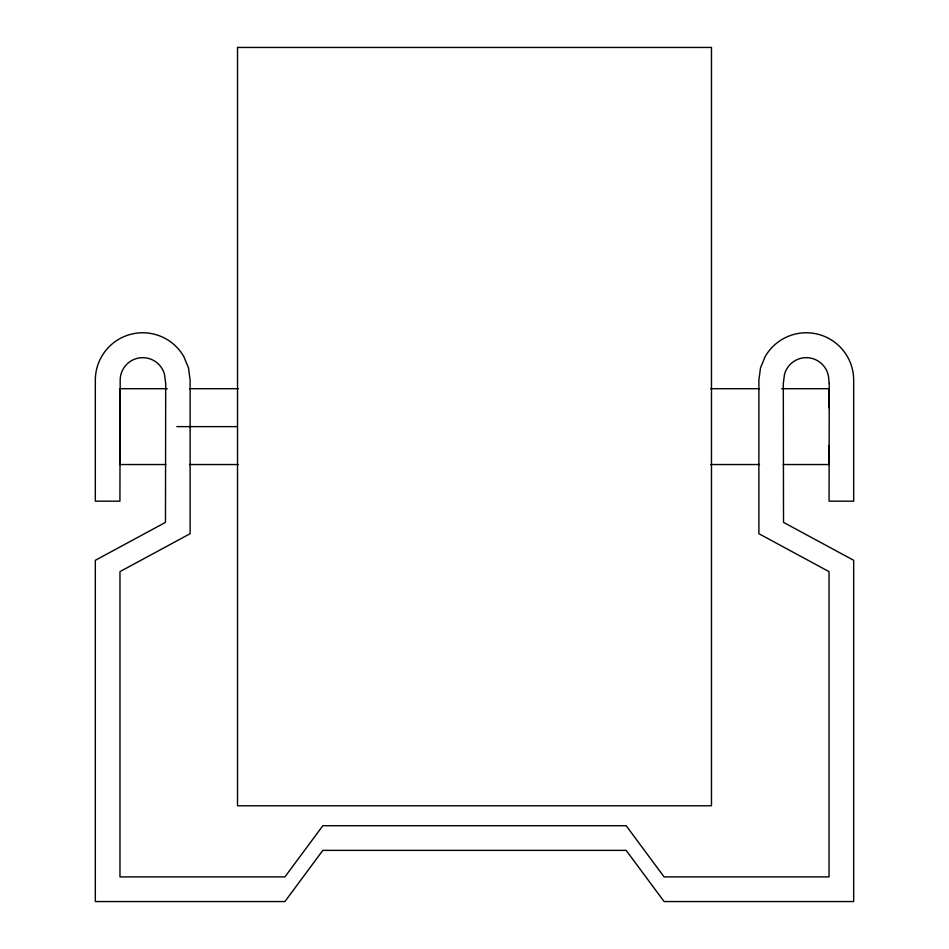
<?xml version="1.0" encoding="UTF-8"?>
<svg xmlns="http://www.w3.org/2000/svg" width="949" height="949" viewBox="0 0 949 949"><rect width="100%" height="100%" fill="white"/><g stroke="black" fill="none" stroke-linecap="round" stroke-linejoin="round"><path stroke-width="1.42" d="M167.261 388.699L119.882 388.699L119.882 464.536L165.778 464.536M189.468 388.699L238.329 388.699M710.647 388.699L759.508 388.699M781.727 388.699L829.106 388.699L829.106 407.655M176.858 426.623L237.309 426.623M189.468 464.536L238.329 464.536M710.647 464.536L759.508 464.536M783.198 464.536L829.106 464.536L829.106 445.579M237.523 47.45L237.523 805.784L711.477 805.784L711.477 47.45L237.523 47.45M829.236 383.408L829.082 501.179L853.673 501.179L853.673 380.193A47.391 47.391 0 0 0 765.226 356.492L760.493 367.927L758.88 380.193L758.88 533.706L829.023 571.618L829.023 876.9L664.086 876.9L626.162 825.713L322.838 825.713L284.914 876.9L119.977 876.9L119.977 571.618L190.12 533.706L190.12 380.193L188.507 367.927L183.774 356.492A47.391 47.391 0 0 0 95.327 380.193L95.327 501.179L119.918 501.179L120.191 380.193A22.539 22.539 0 0 1 164.497 374.357L165.695 383.408L165.482 522.377L95.327 560.301L95.327 901.55L284.914 901.55L322.838 850.363L626.162 850.363L664.086 901.55L853.673 901.55L853.673 560.301L783.518 522.377L783.305 383.408L784.503 374.357A22.539 22.539 0 0 1 828.809 380.193L829.236 383.408"/></g></svg>
